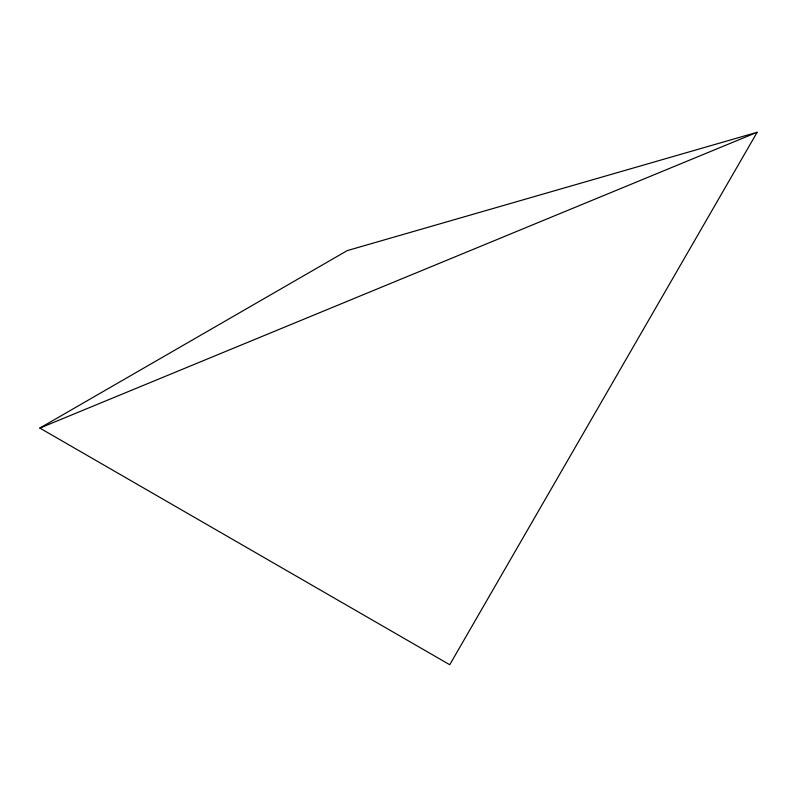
<?xml version="1.0" encoding="UTF-8"?>
<svg xmlns="http://www.w3.org/2000/svg" width="797" height="797" viewBox="0 0 797 797"><rect width="100%" height="100%" fill="white"/><g stroke="black" fill="none" stroke-linecap="round" stroke-linejoin="round"><path stroke-width="1.2" d="M757.15 132.272L449.737 664.728L39.85 428.079L347.263 250.597L757.15 132.272L39.85 428.079"/></g></svg>
